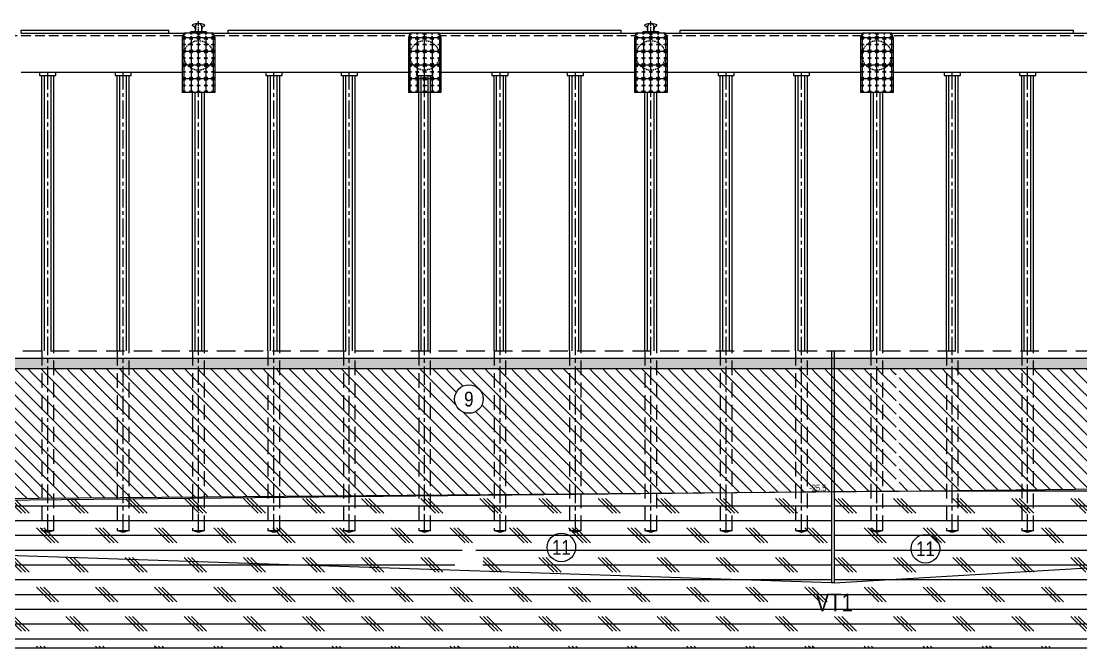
# Model space of a CAD drawing. Extents: x -687 to 870472, y -259 to 162728.
# Drawn here: x 830447 to 837617, y 133438 to 137680 of the extents above; entities that cross this region are included whole.
import ezdxf
from ezdxf.enums import TextEntityAlignment as Align

# ---------------------------------------------------------------- set-up
doc = ezdxf.new("R2010")
doc.units = 0
doc.header["$MEASUREMENT"] = 0
doc.linetypes.add('CENTER', pattern=[2, 1.25, -0.25, 0.25, -0.25])
doc.linetypes.add('HIDDEN', pattern=[0.375, 0.25, -0.125])
doc.layers.get('0').update_dxf_attribs({"color": 6, "linetype": 'CONTINUOUS'})
for name, color, linetype in [('Bulong', 21, 'CONTINUOUS'), ('Dia chat', 8, 'CONTINUOUS'), ('Go chan xe', 150, 'CONTINUOUS'), ('Hatch coc', 9, 'CONTINUOUS'), ('Hidden', 4, 'HIDDEN'), ('J', 7, 'CONTINUOUS'), ('Khuat', 4, 'HIDDEN'), ('Khuat 151', 151, 'HIDDEN'), ('Kich thuoc', 2, 'CONTINUOUS'), ('Net tim', 6, 'CONTINUOUS'), ('Net vang', 8, 'CONTINUOUS'), ('Text', 4, 'CONTINUOUS'), ('Tim', 8, 'CENTER')]:
    doc.layers.add(name, color=color, linetype=linetype)
doc.styles.add('Ten', font='')
doc.styles.get('Ten').set_extended_font_data('.VnArial NarrowH')
pattern_1 = [(0, (0, 0), (0, 100), []), (135, (50, -50), (-200, -200), [141.42136, -141.42136]), (135, (75, -50), (-200, -200), [141.42136, -141.42136]), (135, (100, -50), (-200, -200), [141.42136, -141.42136])]

# ---------------------------------------------------------------- blocks, each defined once
blk = doc.blocks.new('Md bich neo 200T')
at = {"layer": 'Net tim'}
blk.add_lwpolyline([(-52, 0), (-55, 5.5, -0.414214), (-49.5, 11), (49.5, 11, -0.414214), (55, 5.5), (52, 0)], format="xyb", close=True, dxfattribs=at)
for points in [[(-21.5, 24.6, 0.085878), (-24.4, 41.4, 0.317057), (-31, 46), (-32, 46, -0.869214), (-34.2, 61.7, -0.140625), (34.2, 61.7, -0.869214), (32, 46), (31, 46, 0.317057), (24.4, 41.4, 0.085878), (21.5, 24.6)], [(29.5, 11, -0.414214), (21.5, 19), (21.5, 45, 1), (-21.5, 45), (-21.5, 19, -0.414214), (-29.5, 11)]]:
    blk.add_lwpolyline(points, format="xyb", dxfattribs=at)
at = {"layer": 'Tim', "ltscale": 25}
blk.add_line((0, 0), (0, 81.8), dxfattribs=at)
blk = doc.blocks.new('bl1')
at = {"layer": 'Bulong'}
blk.add_ellipse((0, 0), major_axis=(25, 0), ratio=0.894427, dxfattribs=at)
at = {"layer": 'Tim', "ltscale": 2}
for p, q in [((-37, 0), (37, 0)), ((0, 37), (0, -37))]:
    blk.add_line(p, q, dxfattribs=at)
blk = doc.blocks.new('bl2')
at = {"layer": 'Bulong'}
blk.add_circle((0, 0), 25, dxfattribs=at)
at = {"layer": 'Tim', "ltscale": 2}
for p, q in [((-37, 0), (37, 0)), ((0, 37), (0, -37))]:
    blk.add_line(p, q, dxfattribs=at)
blk = doc.blocks.new('Md CSS1600')
blk.add_wipeout([(-100, 0), (-110, -30), (-110, -400), (110, -400), (110, -30), (100, 0)])
at = {"layer": 'Khuat 151', "ltscale": 40}
blk.add_circle((0, -150), 100, dxfattribs=at)
at = {"layer": 'Kich thuoc'}
for p, q in [((-100, 0), (-110, -30)), ((100, 0), (-100, 0)), ((100, 0), (110, -30)), ((-110, -30), (-110, -400)), ((110, -30), (110, -400)), ((110, -400), (-110, -400))]:
    blk.add_line(p, q, dxfattribs=at)
at = {"layer": 'Net vang'}
for p, q in [((-100, 0), (-100, -400)), ((0, -400), (0, 0)), ((100, 0), (100, -400)), ((110, -30), (-110, -30)), ((-50, -30), (-50, -400)), ((50, -30), (50, -400)), ((110, -122.5), (-110, -122.5)), ((110, -215), (-110, -215)), ((110, -307.5), (-110, -307.5))]:
    blk.add_line(p, q, dxfattribs=at)
at = {"layer": 'J', "yscale": 0.1000000000058208, "zscale": 0.1}
for name, p, xscale, rotation in [('bl1', (-105.7, -37.5), 0.1000000000058208, 90), ('bl1', (105.7, -37.5), -0.1000000000058208, 270), ('bl1', (-105.7, -76.5), 0.1000000000058208, 90), ('bl1', (-105.7, -115.5), 0.1000000000058208, 90), ('bl1', (-105.7, -129.5), 0.1000000000058208, 90), ('bl2', (-92.5, -129.5), -0.099999999976717, 180), ('bl2', (-57.5, -129.5), -0.099999999976717, 180), ('bl2', (-42.5, -129.5), 0.099999999976717, 180), ('bl2', (-7.5, -129.5), -0.099999999976717, 180), ('bl2', (7.5, -129.5), 0.099999999976717, 180), ('bl2', (42.5, -129.5), -0.099999999976717, 180), ('bl2', (57.5, -129.5), 0.099999999976717, 180), ('bl2', (92.5, -129.5), -0.099999999976717, 180), ('bl1', (105.7, -76.5), -0.1000000000058208, 270), ('bl1', (105.7, -115.5), -0.1000000000058208, 270), ('bl1', (105.7, -129.5), -0.1000000000058208, 270), ('bl1', (-105.7, -168.5), 0.1000000000058208, 90), ('bl1', (-105.7, -208), 0.1000000000058208, 90), ('bl2', (-92.5, -168.5), -0.099999999976717, 180), ('bl2', (-57.5, -168.5), -0.099999999976717, 180), ('bl2', (-42.5, -168.5), 0.099999999976717, 180), ('bl2', (-7.5, -168.5), -0.099999999976717, 180), ('bl2', (7.5, -168.5), 0.099999999976717, 180), ('bl2', (42.5, -168.5), -0.099999999976717, 180), ('bl2', (57.5, -168.5), 0.099999999976717, 180), ('bl2', (92.5, -168.5), -0.099999999976717, 180), ('bl1', (105.7, -168.5), -0.1000000000058208, 270), ('bl1', (105.7, -208), -0.1000000000058208, 270), ('bl1', (-105.7, -222), 0.1000000000058208, 90), ('bl1', (-105.7, -261.5), 0.1000000000058208, 90), ('bl2', (-92.5, -222), -0.099999999976717, 180), ('bl2', (-57.5, -222), -0.099999999976717, 180), ('bl2', (-42.5, -222), 0.099999999976717, 180), ('bl2', (-7.5, -222), -0.099999999976717, 180), ('bl2', (7.5, -222), 0.099999999976717, 180), ('bl2', (42.5, -222), -0.099999999976717, 180), ('bl2', (57.5, -222), 0.099999999976717, 180), ('bl2', (92.5, -222), -0.099999999976717, 180), ('bl1', (105.7, -222), -0.1000000000058208, 270), ('bl1', (105.7, -261.5), -0.1000000000058208, 270), ('bl1', (-105.7, -300.5), 0.1000000000058208, 90), ('bl1', (-105.7, -314.5), 0.1000000000058208, 90), ('bl1', (-105.7, -354), 0.1000000000058208, 90), ('bl2', (-92.5, -314.5), -0.099999999976717, 180), ('bl2', (-92.5, -354), -0.099999999976717, 180), ('bl2', (-57.5, -314.5), -0.099999999976717, 180), ('bl2', (-57.5, -354), -0.099999999976717, 180), ('bl2', (-42.5, -314.5), 0.099999999976717, 180), ('bl2', (-42.5, -354), 0.099999999976717, 180), ('bl2', (-7.5, -314.5), -0.099999999976717, 180), ('bl2', (-7.5, -354), -0.099999999976717, 180), ('bl2', (7.5, -314.5), 0.099999999976717, 180), ('bl2', (7.5, -354), 0.099999999976717, 180), ('bl2', (42.5, -314.5), -0.099999999976717, 180), ('bl2', (42.5, -354), -0.099999999976717, 180), ('bl2', (57.5, -314.5), 0.099999999976717, 180), ('bl2', (57.5, -354), 0.099999999976717, 180), ('bl2', (92.5, -314.5), -0.099999999976717, 180), ('bl2', (92.5, -354), -0.099999999976717, 180), ('bl1', (105.7, -300.5), -0.1000000000058208, 270), ('bl1', (105.7, -314.5), -0.1000000000058208, 270), ('bl1', (105.7, -354), -0.1000000000058208, 270), ('bl1', (-105.7, -393), 0.1000000000058208, 90), ('bl2', (-92.5, -393), -0.099999999976717, 180), ('bl2', (-57.5, -393), -0.099999999976717, 180), ('bl2', (-42.5, -393), 0.099999999976717, 180), ('bl2', (-7.5, -393), -0.099999999976717, 180), ('bl2', (7.5, -393), 0.099999999976717, 180), ('bl2', (42.5, -393), -0.099999999976717, 180), ('bl2', (57.5, -393), 0.099999999976717, 180), ('bl2', (92.5, -393), -0.099999999976717, 180), ('bl1', (105.7, -393), -0.1000000000058208, 270)]:
    blk.add_blockref(name, p, dxfattribs=dict(at, xscale=xscale, rotation=rotation))
for name, p, xscale in [('bl1', (-92.5, -4.5), 0.099999999976717), ('bl1', (-92.5, -24.2), 0.099999999976717), ('bl2', (-92.5, -37.5), 0.099999999976717), ('bl2', (-57.5, -37.5), 0.099999999976717), ('bl1', (-50, -4.5), 0.099999999976717), ('bl1', (-50, -24.2), 0.099999999976717), ('bl2', (-42.5, -37.5), -0.099999999976717), ('bl1', (-7.5, -4.5), 0.099999999976717), ('bl1', (-7.5, -24.2), 0.099999999976717), ('bl2', (-7.5, -37.5), 0.099999999976717), ('bl1', (7.5, -4.5), -0.099999999976717), ('bl1', (7.5, -24.2), -0.099999999976717), ('bl2', (7.5, -37.5), -0.099999999976717), ('bl2', (42.5, -37.5), 0.099999999976717), ('bl1', (50, -4.5), -0.099999999976717), ('bl1', (50, -24.2), -0.099999999976717), ('bl2', (57.5, -37.5), -0.099999999976717), ('bl1', (92.5, -4.5), -0.099999999976717), ('bl1', (92.5, -24.2), -0.099999999976717), ('bl2', (92.5, -37.5), 0.099999999976717), ('bl2', (-92.5, -76.5), 0.099999999976717), ('bl2', (-92.5, -115.5), 0.099999999976717), ('bl2', (-57.5, -76.5), 0.099999999976717), ('bl2', (-57.5, -115.5), 0.099999999976717), ('bl2', (-42.5, -76.5), -0.099999999976717), ('bl2', (-42.5, -115.5), -0.099999999976717), ('bl2', (-7.5, -76.5), 0.099999999976717), ('bl2', (-7.5, -115.5), 0.099999999976717), ('bl2', (7.5, -76.5), -0.099999999976717), ('bl2', (7.5, -115.5), -0.099999999976717), ('bl2', (42.5, -76.5), 0.099999999976717), ('bl2', (42.5, -115.5), 0.099999999976717), ('bl2', (57.5, -76.5), -0.099999999976717), ('bl2', (57.5, -115.5), -0.099999999976717), ('bl2', (92.5, -76.5), 0.099999999976717), ('bl2', (92.5, -115.5), 0.099999999976717), ('bl2', (-92.5, -208), 0.099999999976717), ('bl2', (-57.5, -208), 0.099999999976717), ('bl2', (-42.5, -208), -0.099999999976717), ('bl2', (-7.5, -208), 0.099999999976717), ('bl2', (7.5, -208), -0.099999999976717), ('bl2', (42.5, -208), 0.099999999976717), ('bl2', (57.5, -208), -0.099999999976717), ('bl2', (92.5, -208), 0.099999999976717), ('bl2', (-92.5, -261.5), 0.099999999976717), ('bl2', (-57.5, -261.5), 0.099999999976717), ('bl2', (-42.5, -261.5), -0.099999999976717), ('bl2', (-7.5, -261.5), 0.099999999976717), ('bl2', (7.5, -261.5), -0.099999999976717), ('bl2', (42.5, -261.5), 0.099999999976717), ('bl2', (57.5, -261.5), -0.099999999976717), ('bl2', (92.5, -261.5), 0.099999999976717), ('bl2', (-92.5, -300.5), 0.099999999976717), ('bl2', (-57.5, -300.5), 0.099999999976717), ('bl2', (-42.5, -300.5), -0.099999999976717), ('bl2', (-7.5, -300.5), 0.099999999976717), ('bl2', (7.5, -300.5), -0.099999999976717), ('bl2', (42.5, -300.5), 0.099999999976717), ('bl2', (57.5, -300.5), -0.099999999976717), ('bl2', (92.5, -300.5), 0.099999999976717)]:
    blk.add_blockref(name, p, dxfattribs=dict(at, xscale=xscale))

msp = doc.modelspace()

# ---------------------------------------------------------------- hatches: boundary and pattern name
at = {"layer": 'Dia chat'}
h = msp.add_hatch(dxfattribs=at)
h.set_pattern_fill('GRAVEL', color=256, scale=250, style=0)
h.set_pattern_definition([(228.0128, (37637.722, 250), (-1999.99955804, -2250.0003354), [33.634, -3329.772]), (184.9697, (37615.222, 225), (3000.00026288, 249.99782675), [57.717, -5713.98125]), (132.5104, (37557.722, 220), (2499.9976796, -2750.00216847), [40.697, -4029.008]), (267.2737, (37460.222, 157.5), (249.99900443, 5000.00007374), [52.5595, -5203.3895]), (292.8337, (37457.722, 105), (-1250.00247636, 2999.99910294), [51.53875, -5102.34325]), (357.2737, (37477.722, 57.5), (-5000.00007374, 249.99900443), [52.5595, -5203.3895]), (37.6942, (37530.222, 55), (-3250.0018364, -2499.99760129), [69.50725, -6881.21225]), (72.2553, (37585.222, 97.5), (1750.00269068, 5499.99905781), [65.622, -6496.58025]), (121.4296, (37605.222, 160), (-2000.00205854, 3249.99875912), [52.7375, -5221.01825]), (175.2364, (37577.722, 205), (2750.0002366, -249.99788317), [60.208, -2950.19075]), (222.3974, (37517.722, 210), (-3000.00183777, -2749.9980205), [77.862, -7708.34375]), (138.8141, (37707.722, 155), (-1750.0007367, 1499.99932834), [26.57525, -2630.961]), (171.4692, (37687.722, 172.5), (3249.9995712, -500.00197751), [50.55925, -5005.37775]), (225, (37637.72, 180), (-3e-14, -250.000077), [35.35525, -318.198]), (203.1986, (37620.222, 210), (1249.9999327, 500.0003313), [19.0395, -1884.90375]), (291.8014, (37602.72, 202.5), (-249.9999776, 750.0000683), [26.92575, -1319.3655]), (30.9638, (37612.72, 177.5), (749.9995056, 500.0006209), [43.73225, -1414.00575]), (161.5651, (37650.22, 200), (500.000109, -249.999601), [31.62275, -758.94675]), (16.3895, (37457.722, 202.5), (2500.0005496, 749.99817745), [44.3, -4385.71125]), (70.3462, (37500.222, 215), (-999.99881184, -2750.0005339), [37.16525, -3679.352]), (293.1986, (37650.222, 250), (-500.0003313, 1249.9999327), [38.07875, -1865.8645]), (343.6105, (37665.222, 215), (-2500.0005496, 749.99817745), [44.3, -4385.71125]), (339.444, (37457.722, 47.5), (-1250.0004611, 499.9989991), [42.72, -2093.281]), (294.7751, (37497.722, 32.5), (-1249.9980473, 2750.00085546), [35.7945, -3543.66075]), (66.8014, (37652.722, 0), (500.0003313, 1249.9999327), [38.07875, -1865.8645]), (17.354, (37667.722, 35), (-3250.00050477, -999.99862556), [41.90775, -4148.856]), (69.444, (37530.222, 0), (-499.9989991, -1250.0004611), [21.36, -2114.641]), (101.3099, (37637.72, 0), (-249.999408, 1000.000188), [12.7475, -1262.00725]), (165.9638, (37635.22, 12.5), (750.0001365, -249.9995143), [51.53875, -979.2375]), (186.009, (37585.222, 25), (2499.99993773, 249.99982937), [47.7625, -4728.48075]), (303.6901, (37612.72, 155), (-250.0003336, 499.9998894), [36.0555, -865.33225]), (353.1572, (37632.722, 125), (4249.99984137, -500.00199948), [62.9485, -6231.89075]), (60.9454, (37695.222, 117.5), (-1000.0000068, -1750.00009614), [25.739, -2548.1685]), (90, (37707.72, 140), (-250, 250), [15, -235]), (120.2564, (37580.222, 32.5), (999.9987217, -1750.00061396), [34.731, -3438.38]), (48.0128, (37562.722, 62.5), (1999.99955804, 2250.0003354), [67.268, -3296.138]), (0, (37607.72, 112.5), (250, 250), [65, -185]), (325.3048, (37672.722, 112.5), (-2499.99856475, 1750.0021524), [39.5285, -3913.3185]), (254.0546, (37705.222, 90), (-249.9999723, -1000.0000317), [36.4005, -1783.627]), (207.646, (37695.222, 55), (-4749.9989518, -2500.00192829), [59.26625, -5867.3685]), (175.4261, (37642.722, 27.5), (-3250.00013958, 249.99870029), [62.69975, -6207.2685])])
h.paths.add_polyline_path([(833264.7, 135398.5), (827021.7, 135398.5), (827021.7, 135328.5), (833264.7, 135328.5)])
h = msp.add_hatch(dxfattribs=at)
h.set_pattern_fill('GRAVEL', color=256, scale=250, style=0)
h.set_pattern_definition([(228.0128, (43880.675, 250), (-1999.99955804, -2250.0003354), [33.634, -3329.772]), (184.9697, (43858.175, 225), (3000.00026288, 249.99782675), [57.717, -5713.98125]), (132.5104, (43800.675, 220), (2499.9976796, -2750.00216847), [40.697, -4029.008]), (267.2737, (43703.175, 157.5), (249.99900443, 5000.00007374), [52.5595, -5203.3895]), (292.8337, (43700.675, 105), (-1250.00247636, 2999.99910294), [51.53875, -5102.34325]), (357.2737, (43720.675, 57.5), (-5000.00007374, 249.99900443), [52.5595, -5203.3895]), (37.6942, (43773.175, 55), (-3250.0018364, -2499.99760129), [69.50725, -6881.21225]), (72.2553, (43828.175, 97.5), (1750.00269068, 5499.99905781), [65.622, -6496.58025]), (121.4296, (43848.175, 160), (-2000.00205854, 3249.99875912), [52.7375, -5221.01825]), (175.2364, (43820.675, 205), (2750.0002366, -249.99788317), [60.208, -2950.19075]), (222.3974, (43760.6754, 210), (-3000.00183777, -2749.9980205), [77.862, -7708.34375]), (138.8141, (43950.675, 155), (-1750.0007367, 1499.99932834), [26.57525, -2630.961]), (171.4692, (43930.675, 172.5), (3249.9995712, -500.00197751), [50.55925, -5005.37775]), (225, (43880.68, 180), (-3e-14, -250.000077), [35.35525, -318.198]), (203.1986, (43863.175, 210), (1249.9999327, 500.0003313), [19.0395, -1884.90375]), (291.8014, (43845.675, 202.5), (-249.9999776, 750.0000683), [26.92575, -1319.3655]), (30.9638, (43855.675, 177.5), (749.9995056, 500.0006209), [43.73225, -1414.00575]), (161.5651, (43893.175, 200), (500.000109, -249.999601), [31.62275, -758.94675]), (16.3895, (43700.675, 202.5), (2500.0005496, 749.99817745), [44.3, -4385.71125]), (70.3462, (43743.175, 215), (-999.99881184, -2750.0005339), [37.16525, -3679.352]), (293.1986, (43893.175, 250), (-500.0003313, 1249.9999327), [38.07875, -1865.8645]), (343.6105, (43908.175, 215), (-2500.0005496, 749.99817745), [44.3, -4385.71125]), (339.444, (43700.675, 47.5), (-1250.0004611, 499.9989991), [42.72, -2093.281]), (294.7751, (43740.675, 32.5), (-1249.9980473, 2750.00085546), [35.7945, -3543.66075]), (66.8014, (43895.675, 0), (500.0003313, 1249.9999327), [38.07875, -1865.8645]), (17.354, (43910.675, 35), (-3250.00050477, -999.99862556), [41.90775, -4148.856]), (69.444, (43773.175, 0), (-499.9989991, -1250.0004611), [21.36, -2114.641]), (101.3099, (43880.675, 0), (-249.999408, 1000.000188), [12.7475, -1262.00725]), (165.9638, (43878.175, 12.5), (750.0001365, -249.9995143), [51.53875, -979.2375]), (186.009, (43828.175, 25), (2499.99993773, 249.99982937), [47.7625, -4728.48075]), (303.6901, (43855.675, 155), (-250.0003336, 499.9998894), [36.0555, -865.33225]), (353.1572, (43875.675, 125), (4249.99984137, -500.00199948), [62.9485, -6231.89075]), (60.9454, (43938.175, 117.5), (-1000.0000068, -1750.00009614), [25.739, -2548.1685]), (90, (43950.68, 140), (-250, 250), [15, -235]), (120.2564, (43823.175, 32.5), (999.9987217, -1750.00061396), [34.731, -3438.38]), (48.0128, (43805.675, 62.5), (1999.99955804, 2250.0003354), [67.268, -3296.138]), (0, (43850.68, 112.5), (250, 250), [65, -185]), (325.3048, (43915.675, 112.5), (-2499.99856475, 1750.0021524), [39.5285, -3913.3185]), (254.0546, (43948.175, 90), (-249.9999723, -1000.0000317), [36.4005, -1783.627]), (207.646, (43938.175, 55), (-4749.9989518, -2500.00192829), [59.26625, -5867.3685]), (175.4261, (43885.675, 27.5), (-3250.00013958, 249.99870029), [62.69975, -6207.2685])])
h.paths.add_polyline_path([(839507.7, 135398.5), (833264.7, 135398.5), (833264.7, 135328.5), (839507.7, 135328.5)])
h = msp.add_hatch(dxfattribs=at)
h.set_pattern_fill('ANSI31', color=256, scale=500, angle=90, style=0)
h.paths.add_polyline_path([(830447, 135298.5), (823877, 135298.5), (823877, 134398.6), (824531, 134403.8, -0.873082), (824722.3, 134405.3), (830447, 134451.1)])
h = msp.add_hatch(dxfattribs=at)
h.set_pattern_fill('ANSI31', color=256, scale=500, angle=90, style=0)
h.paths.add_polyline_path([(833264.7, 135328.5), (827021.7, 135328.5), (827021.7, 135298.5), (833264.7, 135298.5)])
h = msp.add_hatch(dxfattribs=at)
h.set_pattern_fill('ANSI31', color=256, scale=500, angle=90, style=0)
h.paths.add_polyline_path([(836367, 135298.5), (830447, 135298.5), (830447, 134451.1), (836367, 134498.4)])
h.paths.add_polyline_path([(833572.8, 135122.3, -1), (833379.7, 135122.3, -1)], flags=16)
h.paths.add_polyline_path([(833418.9, 135045.7), (833533.6, 135045.7), (833533.6, 135198.9), (833418.9, 135198.9)], flags=8)
h.paths.add_polyline_path([(836207, 134486.5), (836344.4, 134486.5), (836344.4, 134553.9), (836207, 134553.9)], flags=25)
h = msp.add_hatch(dxfattribs=at)
h.set_pattern_fill('ANSI31', color=256, scale=500, angle=90, style=0)
h.paths.add_polyline_path([(839507.7, 135328.5), (833264.7, 135328.5), (833264.7, 135298.5), (839507.7, 135298.5)])
h = msp.add_hatch(dxfattribs=at)
h.set_pattern_fill('ANSI31', color=256, scale=500, angle=90, style=0)
h.paths.add_polyline_path([(842220.7, 135298.5), (836387, 135298.5), (836387, 134498.6), (842220.7, 134562.4)])
h = msp.add_hatch(dxfattribs=at)
h.set_pattern_fill('CORK', color=256, scale=800, style=0)
h.set_pattern_definition(pattern_1)
h.paths.add_polyline_path([(847987, 134125.5), (847977, 134125.5), (847977, 134625.4), (836377, 134498.5), (835949, 134494), (835949, 133878.5), (835939, 133878.5), (835939, 133438.5), (847987, 133438.5)])
h.paths.add_polyline_path([(844043.2, 133996.5, -1), (844236.2, 133996.5, -1)], flags=16)
h.paths.add_polyline_path([(844050.9, 133921.2), (844228.5, 133921.2), (844228.5, 134071.8), (844050.9, 134071.8)], flags=24)
h.paths.add_polyline_path([(835792.4, 133655.9), (836104.8, 133655.9), (836104.8, 133836.6), (835792.4, 133836.6)], flags=9)
h.paths.add_polyline_path([(847833.9, 133887.9), (848147.3, 133887.9), (848147.3, 134071.8), (847833.9, 134071.8)], flags=9)
h.paths.add_polyline_path([(847789.2, 134613.5), (847954.7, 134613.5), (847954.7, 134680.9), (847789.2, 134680.9)], flags=9)
h.paths.add_polyline_path([(847789.2, 134113.5), (847954.7, 134113.5), (847954.7, 134180.9), (847789.2, 134180.9)], flags=24)
h = msp.add_hatch(dxfattribs=at)
h.set_pattern_fill('CORK', color=256, scale=800, style=0)
h.set_pattern_definition(pattern_1)
h.paths.add_polyline_path([(835929, 134493.8), (824722.2, 134377.4, -0.853554), (824531.6, 134375.4), (823867, 134368.5), (823153, 134373.6), (823153, 134168.5), (823143, 134168.5), (823143, 133438.5), (835939, 133438.5), (835939, 133878.5), (835929, 133878.5)])
h.paths.add_polyline_path([(833572.8, 134015.4, -1), (833379.7, 134015.4, -1)], flags=16)
h.paths.add_polyline_path([(833387.5, 133940.1), (833565.1, 133940.1), (833565.1, 134090.7), (833387.5, 134090.7)], flags=24)
h.paths.add_polyline_path([(822990.7, 133912.5), (823302.8, 133912.5), (823302.8, 134092.5), (822990.7, 134092.5)], flags=9)
h.paths.add_polyline_path([(835792.4, 133655.9), (836104.8, 133655.9), (836104.8, 133836.6), (835792.4, 133836.6)], flags=9)

# ---------------------------------------------------------------- linework, layer by layer
for p, q in [((830447, 137598.5), (837947, 137598.5)), ((837947, 137333.5), (830447, 137333.5)), ((830587, 135448.5), (830587, 137313.5)), ((830667, 135448.5), (830667, 137313.5)), ((831097, 135448.5), (831097, 137313.5)), ((831177, 135448.5), (831177, 137313.5)), ((831607, 135448.5), (831607, 137313.5)), ((831687, 135448.5), (831687, 137313.5)), ((832117, 135448.5), (832117, 137313.5)), ((832197, 135448.5), (832197, 137313.5)), ((832627, 135448.5), (832627, 137313.5)), ((832707, 135448.5), (832707, 137313.5)), ((833647, 135448.5), (833647, 137313.5)), ((833727, 135448.5), (833727, 137313.5)), ((834157, 135448.5), (834157, 137313.5)), ((834237, 135448.5), (834237, 137313.5)), ((834667, 135448.5), (834667, 137313.5)), ((834747, 135448.5), (834747, 137313.5)), ((835177, 135448.5), (835177, 137313.5)), ((835257, 135448.5), (835257, 137313.5)), ((835687, 135448.5), (835687, 137313.5)), ((835767, 135448.5), (835767, 137313.5)), ((836197, 135448.5), (836197, 137313.5)), ((836277, 135448.5), (836277, 137313.5)), ((836707, 135448.5), (836707, 137313.5)), ((836787, 135448.5), (836787, 137313.5)), ((837217, 135448.5), (837217, 137313.5)), ((837297, 135448.5), (837297, 137313.5))]:
    msp.add_line(p, q)
for points in [[(830572, 137333.5), (830572, 137313.5), (830682, 137313.5), (830682, 137333.5)], [(831082, 137333.5), (831082, 137313.5), (831192, 137313.5), (831192, 137333.5)], [(831592, 137333.5), (831592, 137313.5), (831702, 137313.5), (831702, 137333.5)], [(832102, 137333.5), (832102, 137313.5), (832212, 137313.5), (832212, 137333.5)], [(832612, 137333.5), (832612, 137313.5), (832722, 137313.5), (832722, 137333.5)], [(833632, 137333.5), (833632, 137313.5), (833742, 137313.5), (833742, 137333.5)], [(834142, 137333.5), (834142, 137313.5), (834252, 137313.5), (834252, 137333.5)], [(834652, 137333.5), (834652, 137313.5), (834762, 137313.5), (834762, 137333.5)], [(835162, 137333.5), (835162, 137313.5), (835272, 137313.5), (835272, 137333.5)], [(835672, 137333.5), (835672, 137313.5), (835782, 137313.5), (835782, 137333.5)], [(836182, 137333.5), (836182, 137313.5), (836292, 137313.5), (836292, 137333.5)], [(836692, 137333.5), (836692, 137313.5), (836802, 137313.5), (836802, 137333.5)], [(837202, 137333.5), (837202, 137313.5), (837312, 137313.5), (837312, 137333.5)]]:
    msp.add_lwpolyline(points)
at = {"linetype": 'HIDDEN', "ltscale": 400}
for points in [[(830587, 135448.5), (830587, 134233.5), (830667, 134233.5), (830667, 135448.5)], [(831097, 135448.5), (831097, 134233.5), (831177, 134233.5), (831177, 135448.5)], [(831607, 135448.5), (831607, 134233.5), (831687, 134233.5), (831687, 135448.5)], [(832117, 135448.5), (832117, 134233.5), (832197, 134233.5), (832197, 135448.5)], [(832627, 135448.5), (832627, 134233.5), (832707, 134233.5), (832707, 135448.5)], [(833137, 135448.5), (833137, 134233.5), (833217, 134233.5), (833217, 135448.5)], [(833647, 135448.5), (833647, 134233.5), (833727, 134233.5), (833727, 135448.5)], [(834157, 135448.5), (834157, 134233.5), (834237, 134233.5), (834237, 135448.5)], [(834667, 135448.5), (834667, 134233.5), (834747, 134233.5), (834747, 135448.5)], [(835177, 135448.5), (835177, 134233.5), (835257, 134233.5), (835257, 135448.5)], [(835687, 135448.5), (835687, 134233.5), (835767, 134233.5), (835767, 135448.5)], [(836197, 135448.5), (836197, 134233.5), (836277, 134233.5), (836277, 135448.5)], [(836707, 135448.5), (836707, 134233.5), (836787, 134233.5), (836787, 135448.5)], [(837217, 135448.5), (837217, 134233.5), (837297, 134233.5), (837297, 135448.5)], [(830587, 134233.5), (830667, 134233.5), (830627, 134218.5), (830587, 134233.5)], [(831097, 134233.5), (831177, 134233.5), (831137, 134218.5), (831097, 134233.5)], [(831607, 134233.5), (831687, 134233.5), (831647, 134218.5), (831607, 134233.5)], [(832117, 134233.5), (832197, 134233.5), (832157, 134218.5), (832117, 134233.5)], [(832627, 134233.5), (832707, 134233.5), (832667, 134218.5), (832627, 134233.5)], [(833137, 134233.5), (833217, 134233.5), (833177, 134218.5), (833137, 134233.5)], [(833647, 134233.5), (833727, 134233.5), (833687, 134218.5), (833647, 134233.5)], [(834157, 134233.5), (834237, 134233.5), (834197, 134218.5), (834157, 134233.5)], [(834667, 134233.5), (834747, 134233.5), (834707, 134218.5), (834667, 134233.5)], [(835177, 134233.5), (835257, 134233.5), (835217, 134218.5), (835177, 134233.5)], [(835687, 134233.5), (835767, 134233.5), (835727, 134218.5), (835687, 134233.5)], [(836197, 134233.5), (836277, 134233.5), (836237, 134218.5), (836197, 134233.5)], [(836707, 134233.5), (836787, 134233.5), (836747, 134218.5), (836707, 134233.5)], [(837217, 134233.5), (837297, 134233.5), (837257, 134218.5), (837217, 134233.5)]]:
    msp.add_lwpolyline(points, dxfattribs=at)
at = {"layer": 'Dia chat'}
for p, q in [((792954, 135398.5), (865157.6, 135398.5)), ((792937.8, 135328.5), (864947, 135328.5)), ((835949, 133878.5), (847977, 134597.1)), ((836377, 134498.5), (847987, 134625.5)), ((823867, 134398.5), (836377, 134498.5)), ((836377, 134498.5), (823867, 134368.5)), ((835929, 133878.5), (823153, 134300.9)), ((789564, 133438.5), (869070.8, 133438.5))]:
    msp.add_line(p, q, dxfattribs=at)
for centre in [(833476.3, 135122.3), (834102.2, 134118.1), (836565.8, 134109.1)]:
    msp.add_circle(centre, 96.5, dxfattribs=at)
at = {"layer": 'Go chan xe'}
for p, q in [((830447, 137618.5), (831447, 137618.5)), ((830447, 137598.5), (830447, 137618.5)), ((831447, 137618.5), (831447, 137618.5)), ((831447, 137598.5), (831447, 137618.5)), ((831847, 137618.5), (834507, 137618.5)), ((831847, 137598.5), (831847, 137618.5)), ((834507, 137598.5), (834507, 137618.5)), ((834907, 137618.5), (837067, 137618.5)), ((834907, 137598.5), (834907, 137618.5)), ((837067, 137618.5), (837567, 137618.5)), ((837567, 137598.5), (837567, 137618.5))]:
    msp.add_line(p, q, dxfattribs=at)
at = {"layer": 'Hatch coc'}
for p, q in [((830604.3, 135448.5), (830604.3, 137313.5)), ((830649.8, 135448.5), (830649.8, 137313.5)), ((831114.3, 135448.5), (831114.3, 137313.5)), ((831159.8, 135448.5), (831159.8, 137313.5)), ((831624.3, 135448.5), (831624.3, 137313.5)), ((831669.8, 135448.5), (831669.8, 137313.5)), ((832134.3, 135448.5), (832134.3, 137313.5)), ((832179.8, 135448.5), (832179.8, 137313.5)), ((832644.3, 135448.5), (832644.3, 137313.5)), ((832689.8, 135448.5), (832689.8, 137313.5)), ((833664.3, 135448.5), (833664.3, 137313.5)), ((833709.8, 135448.5), (833709.8, 137313.5)), ((834174.3, 135448.5), (834174.3, 137313.5)), ((834219.8, 135448.5), (834219.8, 137313.5)), ((834684.3, 135448.5), (834684.3, 137313.5)), ((834729.8, 135448.5), (834729.8, 137313.5)), ((835194.3, 135448.5), (835194.3, 137313.5)), ((835239.8, 135448.5), (835239.8, 137313.5)), ((835704.3, 135448.5), (835704.3, 137313.5)), ((835749.8, 135448.5), (835749.8, 137313.5)), ((836214.3, 135448.5), (836214.3, 137313.5)), ((836259.8, 135448.5), (836259.8, 137313.5)), ((836724.3, 135448.5), (836724.3, 137313.5)), ((836769.8, 135448.5), (836769.8, 137313.5)), ((837234.3, 135448.5), (837234.3, 137313.5)), ((837279.8, 135448.5), (837279.8, 137313.5))]:
    msp.add_line(p, q, dxfattribs=at)
at = {"layer": 'Hidden', "color": 8, "ltscale": 500}
msp.add_line((792958.9, 135448.5), (865246.9, 135448.5), dxfattribs=at)
at = {"layer": 'Khuat 151', "ltscale": 250}
for p in [(792947, 137583.5), (792947, 137583.5), (792950.1, 137583.5)]:
    msp.add_line(p, (867947, 137583.5), dxfattribs=at)
at = {"layer": 'Kich thuoc'}
for p, q in [((835929, 135448.5), (835929, 133878.5)), ((835949, 135448.5), (835949, 133878.5)), ((836367, 134498.5), (836387, 134498.5)), ((835949, 133878.5), (835929, 133878.5))]:
    msp.add_line(p, q, dxfattribs=at)
at = {"layer": 'Tim', "ltscale": 100}
for p, q in [((830627, 134218.5), (830627, 137333.5)), ((831137, 134218.5), (831137, 137333.5)), ((831647, 134218.5), (831647, 137333.5)), ((832157, 134218.5), (832157, 137333.5)), ((832667, 134218.5), (832667, 137333.5)), ((833687, 134218.5), (833687, 137333.5)), ((834197, 134218.5), (834197, 137333.5)), ((834707, 134218.5), (834707, 137333.5)), ((835217, 134218.5), (835217, 137333.5)), ((835727, 134218.5), (835727, 137333.5)), ((836237, 134218.5), (836237, 137333.5)), ((836747, 134218.5), (836747, 137333.5)), ((837257, 134218.5), (837257, 137333.5))]:
    msp.add_line(p, q, dxfattribs=at)

# ---------------------------------------------------------------- block references
at = {"layer": 'Net tim'}
for p in [(831647, 137598.5), (834707, 137598.5)]:
    msp.add_blockref('Md bich neo 200T', p, dxfattribs=at)

# ---------------------------------------------------------------- texts
at = {"layer": 'Text', "style": 'Ten'}
for s, p in [('9', (833476.3, 135122.3)), ('11', (834102.2, 134118.1)), ('11', (836565.8, 134109.1))]:
    msp.add_text(s, height=100, dxfattribs=at).set_placement(p, align=Align.MIDDLE)
msp.add_text('-25.5', height=44, dxfattribs=at).set_placement((835780.2, 134498.5))
msp.add_text('VT1', height=120, dxfattribs=at).set_placement((835948.6, 133686), align=Align.CENTER)

# ---------------------------------------------------------------- next in the draw order: block references
at = {"layer": 'Khuat'}
for p in [(831647, 137598.5), (833177, 137598.5), (834707, 137598.5), (836237, 137598.5)]:
    msp.add_blockref('Md CSS1600', p, dxfattribs=at)

# ---------------------------------------------------------------- next in the draw order: linework, layer by layer
for p, q in [((833137, 135448.5), (833137, 137313.5)), ((833217, 135448.5), (833217, 137313.5))]:
    msp.add_line(p, q)
msp.add_lwpolyline([(833122, 137333.5), (833122, 137313.5), (833232, 137313.5), (833232, 137333.5)])
at = {"layer": 'Hatch coc'}
for p, q in [((833154.3, 135448.5), (833154.3, 137313.5)), ((833199.8, 135448.5), (833199.8, 137313.5))]:
    msp.add_line(p, q, dxfattribs=at)
at = {"layer": 'Tim', "ltscale": 100}
msp.add_line((833177, 134218.5), (833177, 137333.5), dxfattribs=at)

doc.saveas('drawing.dxf')
